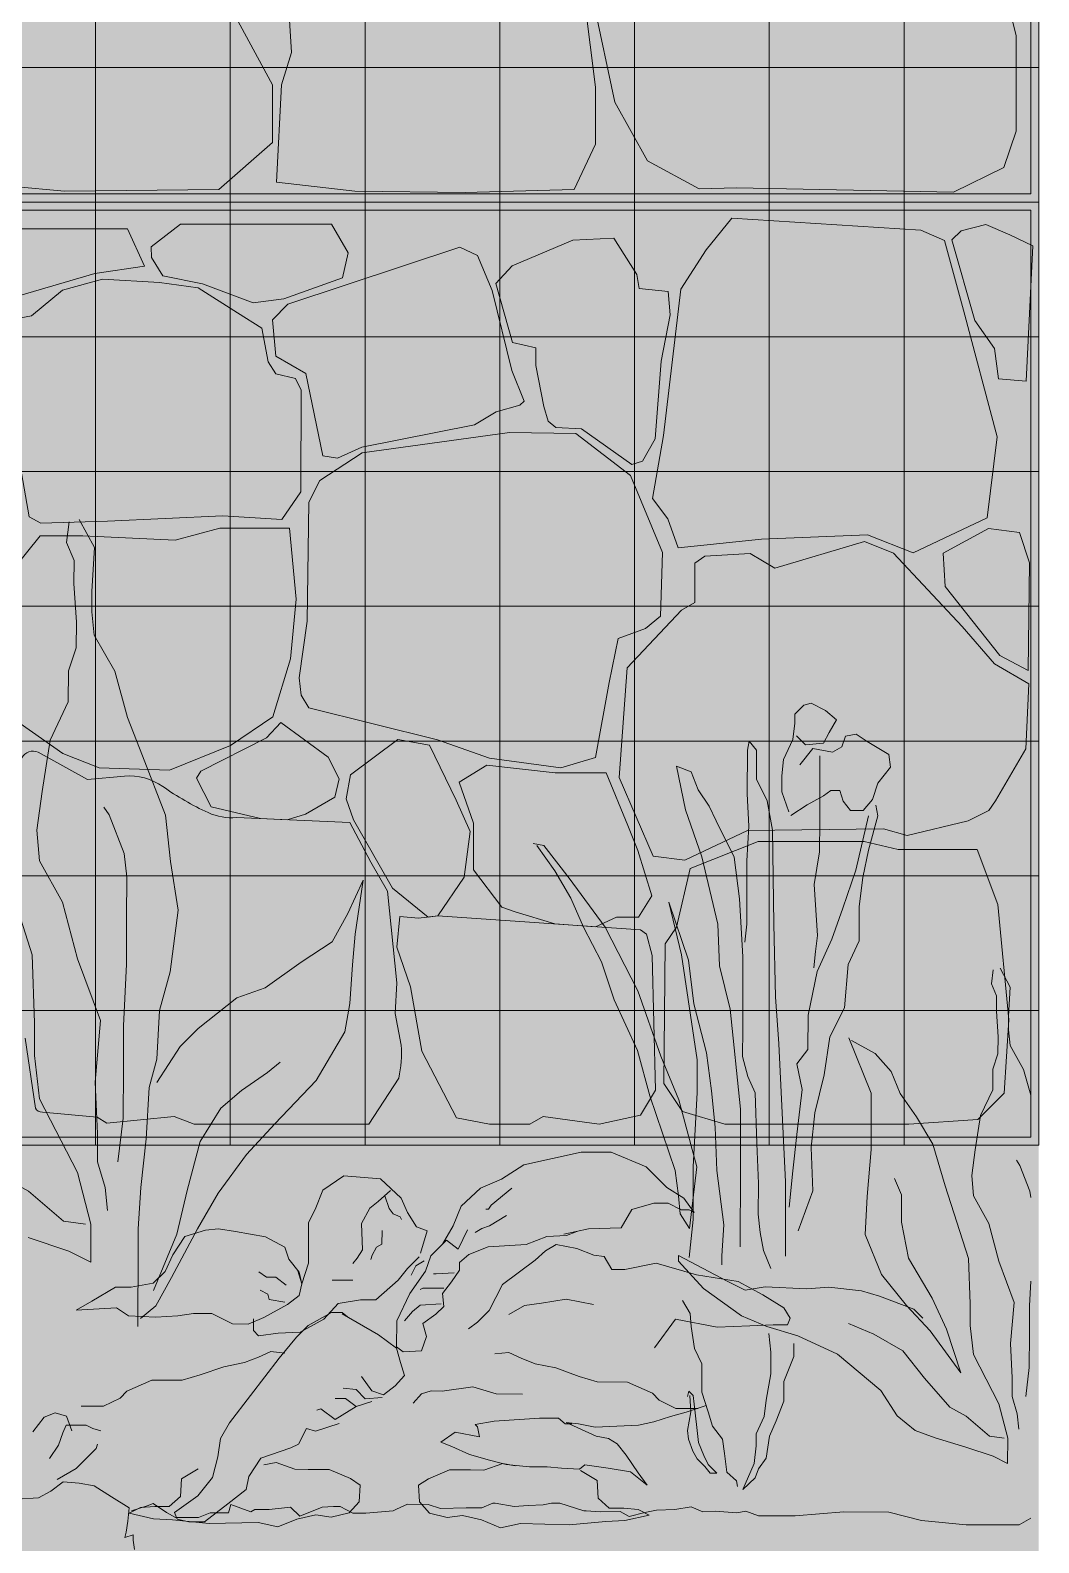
# Model space of a CAD drawing. Header units: centimetres. Extents: x -4381 to 5639, y -3920 to 4826.
# Drawn here: x 5.452 to 5.941, y 27.006 to 27.74 of the extents above; entities that cross this region are included whole.
import ezdxf
from ezdxf.xclip import XClip

# ---------------------------------------------------------------- set-up
doc = ezdxf.new("R2010")
doc.units = ezdxf.units.CM
doc.header["$MEASUREMENT"] = 0
doc.header["$XCLIPFRAME"] = 0
for name, color, linetype, lineweight in [('0_Pen_No__1', 7, 'Continuous', 5), ('0_Pen_No__7', 7, 'Continuous', 5), ('MURS CLOTURE_Pen_No__20', 1, 'Continuous', 5), ('net_Pen_No__1', 7, 'Continuous', 5)]:
    doc.layers.add(name, color=color, linetype=linetype, lineweight=lineweight)
for name, color, linetype, lineweight, true_color in [('0_Pen_No__254', 7, 'Continuous', 13, 0xe8e8e8), ('cad-block.com_Pen_No__62', 7, 'Continuous', 5, 0xaaaaaa), ('MURS CLOTURE_Pen_No__181', 7, 'Continuous', 5, 0xddeaa8), ('MURS CLOTURE_Pen_No__184', 7, 'Continuous', 5, 0xc5d295), ('MURS CLOTURE_Pen_No__185', 7, 'Continuous', 5, 0xbce39b)]:
    doc.layers.add(name, color=color, linetype=linetype, lineweight=lineweight, true_color=true_color)
doc.layers.add('Drawing & Figure', color=7, linetype='Continuous')
doc.layers.add('Mur de clôture', color=7, linetype='Continuous')

# ---------------------------------------------------------------- blocks, each defined once
blk = doc.blocks.new('Drawing_8_8', base_point=(-322.57542, 32.20361))
at = {"layer": '0_Pen_No__1', "linetype": 'Continuous', "lineweight": 0, "ltscale": 10, "true_color": 0xffffff}
blk.add_hatch(color=7, dxfattribs=at).paths.add_polyline_path([(5.94104, 28.11431), (5.09104, 28.11431), (5.09104, 25.23113), (5.94104, 25.23113)])
at = {"layer": '0_Pen_No__254', "linetype": 'Continuous', "ltscale": 10}
for points in [[(5.41377, 27.68735), (5.41856, 27.66649), (5.46831, 27.66199), (5.5431, 27.66273), (5.56914, 27.68552), (5.56914, 27.71358), (5.55139, 27.74643), (5.55139, 27.76712), (5.56664, 27.76712), (5.5749, 27.77537), (5.54828, 27.81739), (5.49641, 27.82707), (5.45265, 27.83427), (5.44149, 27.83115), (5.43599, 27.82208), (5.43599, 27.78003), (5.42598, 27.75381)], [(5.89964, 27.66142), (5.92415, 27.67342), (5.93016, 27.69097), (5.93016, 27.73738), (5.92545, 27.75604), (5.9022, 27.79448), (5.86717, 27.81157), (5.7978, 27.81157), (5.75533, 27.80522), (5.72515, 27.78197), (5.72515, 27.75293), (5.7354, 27.70506), (5.7512, 27.67659), (5.77618, 27.66312), (5.79441, 27.66352)], [(5.57111, 27.66625), (5.60915, 27.66195), (5.66273, 27.66133), (5.71562, 27.66271), (5.72595, 27.68469), (5.72595, 27.71244), (5.71804, 27.77541), (5.7055, 27.78166), (5.67816, 27.78166), (5.6554, 27.78879), (5.61964, 27.79145), (5.58661, 27.79145), (5.5811, 27.7696), (5.57673, 27.75559), (5.57849, 27.72916), (5.57358, 27.7135)], [(5.76612, 27.48879), (5.80643, 27.49306), (5.85801, 27.49522), (5.88012, 27.48639), (5.91605, 27.50332), (5.92086, 27.54263), (5.9046, 27.60412), (5.8953, 27.638), (5.88381, 27.64298), (5.79216, 27.64874), (5.77957, 27.63338), (5.76733, 27.61441), (5.75897, 27.54327), (5.75355, 27.51281), (5.76099, 27.50295)], [(5.42052, 27.60374), (5.48291, 27.62198), (5.50713, 27.62546), (5.49877, 27.64371), (5.43582, 27.64371), (5.4116, 27.61921)], [(5.60321, 27.6199), (5.6059, 27.63198), (5.59779, 27.64589), (5.52461, 27.64589), (5.5103, 27.63486), (5.51051, 27.62971), (5.51596, 27.62076), (5.53518, 27.61688), (5.55977, 27.60769), (5.57477, 27.60973)], [(5.93488, 27.56979), (5.93811, 27.63546), (5.92705, 27.64065), (5.91536, 27.64567), (5.90335, 27.64273), (5.89893, 27.63831), (5.90996, 27.59919), (5.9196, 27.58551), (5.92158, 27.57078)], [(5.59361, 27.53342), (5.60073, 27.53243), (5.61249, 27.53771), (5.6672, 27.54853), (5.67782, 27.55486), (5.68927, 27.55803), (5.69135, 27.56004), (5.68539, 27.57494), (5.67588, 27.61365), (5.66867, 27.63068), (5.66016, 27.63471), (5.57665, 27.607), (5.56918, 27.59953), (5.57076, 27.58188), (5.58542, 27.57348)], [(5.70296, 27.55033), (5.70665, 27.54723), (5.71914, 27.54659), (5.74355, 27.52921), (5.74868, 27.53095), (5.75482, 27.54166), (5.75776, 27.57935), (5.76223, 27.60198), (5.76119, 27.61321), (5.74709, 27.6147), (5.74603, 27.62155), (5.73484, 27.6391), (5.71488, 27.6381), (5.68548, 27.62561), (5.67765, 27.61712), (5.68572, 27.58847), (5.69703, 27.58589), (5.69703, 27.57731), (5.70091, 27.55738)], [(5.44695, 27.52798), (5.45107, 27.50389), (5.45686, 27.50082), (5.48912, 27.50178), (5.54512, 27.50435), (5.57369, 27.50254), (5.58299, 27.51609), (5.58311, 27.56533), (5.5804, 27.57101), (5.57081, 27.57335), (5.56716, 27.5791), (5.56408, 27.59539), (5.5522, 27.60291), (5.53319, 27.61493), (5.5143, 27.61765), (5.4867, 27.61927), (5.46734, 27.61391), (5.45219, 27.60144), (5.42479, 27.59621), (5.41908, 27.5844), (5.41571, 27.5468), (5.42283, 27.53473), (5.43425, 27.52987)], [(5.58687, 27.41115), (5.64925, 27.39572), (5.67452, 27.38676), (5.70908, 27.38205), (5.72595, 27.38705), (5.73254, 27.42354), (5.73692, 27.44492), (5.75018, 27.44977), (5.75748, 27.45569), (5.75853, 27.48658), (5.74286, 27.52397), (5.71635, 27.54424), (5.68422, 27.54479), (5.61273, 27.53487), (5.59223, 27.52149), (5.58683, 27.51102), (5.58604, 27.45333), (5.58212, 27.42577), (5.58311, 27.41736)], [(5.43349, 27.43229), (5.44672, 27.40355), (5.46753, 27.38898), (5.48512, 27.38216), (5.51916, 27.38103), (5.54881, 27.39297), (5.56943, 27.4068), (5.57797, 27.43505), (5.58067, 27.46389), (5.57744, 27.49845), (5.54372, 27.49845), (5.52202, 27.4926), (5.47709, 27.49474), (5.45646, 27.49474), (5.44256, 27.47733), (5.43801, 27.44962)], [(5.8947, 27.48631), (5.89556, 27.4701), (5.92209, 27.43663), (5.93588, 27.42933), (5.93649, 27.48159), (5.93166, 27.49635), (5.91671, 27.49828)], [(5.754, 27.33928), (5.76926, 27.3373), (5.79964, 27.35167), (5.86577, 27.35248), (5.87721, 27.34927), (5.90672, 27.35641), (5.91681, 27.3613), (5.91999, 27.366), (5.93476, 27.39129), (5.93628, 27.42283), (5.91957, 27.43258), (5.90392, 27.45069), (5.87058, 27.48626), (5.85643, 27.49185), (5.8129, 27.47903), (5.80096, 27.48605), (5.77908, 27.48484), (5.77416, 27.48137), (5.77416, 27.46232), (5.76766, 27.45864), (5.74136, 27.43059), (5.73747, 27.3774)], [(5.53937, 27.36314), (5.56341, 27.35745), (5.57628, 27.3569), (5.58529, 27.35967), (5.5995, 27.36785), (5.60157, 27.37669), (5.59617, 27.38719), (5.57329, 27.40409), (5.56635, 27.39658), (5.53438, 27.38052), (5.53226, 27.37704)], [(5.60496, 27.36708), (5.60852, 27.35682), (5.62746, 27.32371), (5.64473, 27.30965), (5.64942, 27.31019), (5.66226, 27.32902), (5.6652, 27.35112), (5.65836, 27.36645), (5.64541, 27.39314), (5.63008, 27.39575), (5.60709, 27.37868)], [(5.48874, 27.20973), (5.52155, 27.21281), (5.53114, 27.20923), (5.61594, 27.20923), (5.63046, 27.23156, 0.078557), (5.63159, 27.24754), (5.62881, 27.2629), (5.62948, 27.2778), (5.62495, 27.32228), (5.61695, 27.33637), (5.60668, 27.3556), (5.55177, 27.35795, -0.129508), (5.53801, 27.36033, -0.047136), (5.51594, 27.37305, 0.178869), (5.4974, 27.37805), (5.47944, 27.37641), (5.45554, 27.38961, 0.402294), (5.44753, 27.38694), (5.44217, 27.37678), (5.44115, 27.35217), (5.44718, 27.33329), (5.43892, 27.32583), (5.44021, 27.31312), (5.44766, 27.29238), (5.44735, 27.28303), (5.44915, 27.25091), (5.45414, 27.21696, 0.271244), (5.45752, 27.21498), (5.4842, 27.21256)], [(5.687, 27.31226), (5.70617, 27.30634), (5.72599, 27.305), (5.73607, 27.30964), (5.74675, 27.30964), (5.75327, 27.32), (5.74646, 27.34198), (5.74157, 27.35402), (5.73115, 27.37966), (5.7063, 27.37966), (5.67317, 27.3833), (5.65983, 27.3752), (5.66674, 27.35521), (5.66674, 27.3326), (5.68056, 27.31451)], [(5.78869, 27.20923), (5.82853, 27.20923), (5.87801, 27.20923), (5.91152, 27.21139), (5.92426, 27.22413), (5.92655, 27.25987), (5.92121, 27.31569), (5.91111, 27.34252), (5.87276, 27.34252), (5.8564, 27.34631), (5.80484, 27.34631), (5.77187, 27.33317), (5.76528, 27.30475), (5.75971, 27.29675), (5.75908, 27.22897), (5.76814, 27.21524)], [(5.65851, 27.21227), (5.67449, 27.20923), (5.69404, 27.20923), (5.7005, 27.21281), (5.7278, 27.20923), (5.74775, 27.2135), (5.75502, 27.22574), (5.75341, 27.29095), (5.7507, 27.30139), (5.74778, 27.30352), (5.64942, 27.31019), (5.64004, 27.30911), (5.63098, 27.30997), (5.62955, 27.29499), (5.63616, 27.27589), (5.64175, 27.24453)]]:
    blk.add_hatch(color=256, dxfattribs=at).paths.add_polyline_path(points)
at = {"layer": 'Mur de clôture', "linetype": 'Continuous', "lineweight": 0, "ltscale": 10, "true_color": 0x000000}
blk.add_hatch(color=18, dxfattribs=at).paths.add_polyline_path([(5.94104, 28.11431), (5.09104, 28.11431), (5.09104, 24.76742), (5.94104, 24.76742)])
at = {"layer": 'MURS CLOTURE_Pen_No__181', "linetype": 'Continuous', "lineweight": 0, "ltscale": 10, "true_color": 0xe2e9c8}
blk.add_hatch(color=254, dxfattribs=at).paths.add_polyline_path([(5.93712, 27.10712), (5.93712, 27.10862), (5.93712, 27.23262), (5.9272, 27.27565), (5.92224, 27.28481), (5.89565, 27.17918), (5.92169, 27.14267), (5.91418, 27.12019), (5.88552, 27.20624), (5.85016, 27.24972), (5.85305, 27.21122), (5.85779, 27.17405), (5.87045, 27.12915), (5.85497, 27.12832), (5.80834, 27.13026), (5.79865, 27.12854), (5.84341, 27.09758), (5.89787, 27.07186), (5.90572, 27.05248), (5.93712, 27.02703)])
at = {"layer": 'MURS CLOTURE_Pen_No__181', "linetype": 'Continuous', "lineweight": 0, "ltscale": 10, "true_color": 0xdfe9b8}
blk.add_hatch(color=254, dxfattribs=at).paths.add_polyline_path([(5.2658, 27.16135), (5.2218, 27.20107), (5.18943, 27.19767), (5.16217, 27.18071), (5.15518, 27.16999), (5.19323, 27.16064), (5.19239, 27.1471), (5.12722, 27.13534), (5.10186, 27.11774), (5.10685, 27.1006), (5.1532, 27.10525), (5.18055, 27.0862), (5.21547, 27.09277), (5.1834, 27.07918), (5.10941, 27.06666), (5.08297, 27.05761), (5.04032, 27.01894), (5.03367, 26.99537), (5.12481, 26.99829), (5.19337, 27.00688), (5.26009, 27.02084), (5.33175, 27.01387), (5.35405, 27.00188), (5.41891, 27.00567), (5.49894, 27.0165), (5.55452, 27.01575), (5.63513, 27.00419), (5.71319, 27.01477), (5.74662, 27.02218), (5.73651, 27.054), (5.71176, 27.06432), (5.7717, 27.07752), (5.6966, 27.09292), (5.79684, 27.11623), (5.78987, 27.13297), (5.71878, 27.1404), (5.70237, 27.1546), (5.76456, 27.18673), (5.69112, 27.1894), (5.641, 27.14662), (5.62378, 27.17435), (5.5937, 27.17714), (5.58668, 27.16137), (5.57713, 27.14371), (5.54965, 27.14456), (5.50398, 27.13599), (5.48157, 27.12322), (5.46019, 27.1159), (5.37138, 27.15778), (5.33599, 27.16234), (5.31098, 27.18462), (5.27414, 27.17042)])
at = {"layer": 'MURS CLOTURE_Pen_No__184', "linetype": 'Continuous', "lineweight": 0, "ltscale": 10, "true_color": 0xd6ddbe}
blk.add_hatch(color=254, dxfattribs=at).paths.add_polyline_path([(5.70093, 27.34442), (5.79859, 27.03446), (5.81736, 27.08424), (5.82409, 27.10645), (5.81993, 27.16892), (5.83961, 27.25152), (5.8629, 27.35874), (5.86297, 27.37458), (5.81228, 27.32296), (5.81328, 27.27098), (5.80056, 27.39505), (5.79946, 27.337), (5.79752, 27.29039), (5.77505, 27.39014), (5.76964, 27.36174), (5.77397, 27.32519), (5.77949, 27.27865), (5.78231, 27.22536), (5.77397, 27.32519), (5.77223, 27.26077), (5.77459, 27.21183), (5.75773, 27.24217), (5.73654, 27.29326)])
at = {"layer": 'MURS CLOTURE_Pen_No__185', "linetype": 'Continuous', "lineweight": 0, "ltscale": 10, "true_color": 0xd2e5c1}
blk.add_hatch(color=254, dxfattribs=at).paths.add_polyline_path([(5.50057, 27.1301), (5.59965, 27.22912), (5.6057, 27.31139), (5.55381, 27.27799), (5.51312, 27.24068), (5.52114, 27.2956), (5.51732, 27.35911), (5.50159, 27.42872), (5.47546, 27.50266), (5.44924, 27.44613), (5.4456, 27.39448), (5.44597, 27.33801), (5.45253, 27.29138), (5.46929, 27.25008), (5.45663, 27.20299), (5.42834, 27.31452), (5.41485, 27.40672), (5.39496, 27.45215), (5.38719, 27.45677), (5.3629, 27.39152), (5.37878, 27.33652), (5.39891, 27.26777), (5.24893, 27.28954)])
at = {"layer": 'MURS CLOTURE_Pen_No__20', "linetype": 'Continuous', "lineweight": 0, "ltscale": 10, "true_color": 0xf37474}
blk.add_hatch(color=11, dxfattribs=at).paths.add_polyline_path([(5.81869, 27.40155), (5.81725, 27.38619), (5.81634, 27.37827), (5.81979, 27.36067), (5.83876, 27.36407), (5.84971, 27.36143), (5.85776, 27.39483), (5.83664, 27.39403), (5.83305, 27.39368), (5.83358, 27.4096)])
at = {"layer": '0_Pen_No__7', "linetype": 'Continuous', "ltscale": 10, "flags": 128}
for points in [[(5.47047, 27.50143), (5.46918, 27.49146), (5.47289, 27.48272), (5.47285, 27.4715), (5.47402, 27.45279), (5.47397, 27.44032), (5.47019, 27.42912), (5.47013, 27.41416), (5.46133, 27.39549), (5.45749, 27.37057), (5.45492, 27.35187), (5.45611, 27.33691), (5.46726, 27.31692), (5.47464, 27.28946), (5.48575, 27.25949), (5.48313, 27.22958), (5.48429, 27.20464), (5.48423, 27.19092), (5.48793, 27.17844), (5.48913, 27.16721)], [(5.47047, 27.50143), (5.46918, 27.49146), (5.47289, 27.48272), (5.47285, 27.4715), (5.47402, 27.45279), (5.47397, 27.44032), (5.47019, 27.42912), (5.47013, 27.41416), (5.46133, 27.39549), (5.45749, 27.37057), (5.45492, 27.35187), (5.45611, 27.33691), (5.46726, 27.31692), (5.47464, 27.28946), (5.48575, 27.25949), (5.48313, 27.22958), (5.48429, 27.20464), (5.48423, 27.19092), (5.48793, 27.17844), (5.48913, 27.16721)], [(5.47546, 27.50266), (5.48289, 27.48892), (5.48156, 27.46772), (5.48153, 27.45775), (5.48273, 27.44652), (5.49264, 27.42903), (5.49879, 27.40656), (5.5062, 27.38783), (5.51732, 27.35911), (5.51973, 27.33666), (5.52338, 27.31296), (5.51952, 27.28305), (5.51445, 27.26437), (5.51312, 27.24068), (5.50932, 27.22698), (5.50798, 27.20205), (5.50539, 27.17837), (5.50406, 27.15843), (5.50398, 27.13599), (5.50393, 27.12352), (5.50388, 27.11105)], [(5.47546, 27.50266), (5.48289, 27.48892), (5.48156, 27.46772), (5.48153, 27.45775), (5.48273, 27.44652), (5.49264, 27.42903), (5.49879, 27.40656), (5.5062, 27.38783), (5.51732, 27.35911), (5.51973, 27.33666), (5.52338, 27.31296), (5.51952, 27.28305), (5.51445, 27.26437), (5.51312, 27.24068), (5.50932, 27.22698), (5.50798, 27.20205), (5.50539, 27.17837), (5.50406, 27.15843), (5.50398, 27.13599), (5.50393, 27.12352), (5.50388, 27.11105)], [(5.43557, 27.34422), (5.45253, 27.29138), (5.45372, 27.25839), (5.45366, 27.24256), (5.45622, 27.22144), (5.47456, 27.18574), (5.48106, 27.16065), (5.48099, 27.14218), (5.47045, 27.1475), (5.45067, 27.15417)], [(5.43557, 27.34422), (5.45253, 27.29138), (5.45372, 27.25839), (5.45366, 27.24256), (5.45622, 27.22144), (5.47456, 27.18574), (5.48106, 27.16065), (5.48099, 27.14218), (5.47045, 27.1475), (5.45067, 27.15417)], [(5.81979, 27.36067), (5.81631, 27.37036), (5.81634, 27.37827), (5.81725, 27.38619), (5.82169, 27.39585), (5.8226, 27.40376), (5.82262, 27.40816), (5.82703, 27.41254), (5.83056, 27.4134), (5.83758, 27.40986), (5.84285, 27.40544), (5.8393, 27.3993), (5.83664, 27.39403), (5.82784, 27.39318), (5.82345, 27.3976)], [(5.81979, 27.36067), (5.81631, 27.37036), (5.81634, 27.37827), (5.81725, 27.38619), (5.82169, 27.39585), (5.8226, 27.40376), (5.82262, 27.40816), (5.82703, 27.41254), (5.83056, 27.4134), (5.83758, 27.40986), (5.84285, 27.40544), (5.8393, 27.3993), (5.83664, 27.39403), (5.82784, 27.39318), (5.82345, 27.3976)], [(5.81808, 27.14518), (5.81822, 27.18124), (5.81659, 27.21467), (5.81495, 27.2481), (5.81328, 27.27098), (5.81254, 27.30616), (5.81184, 27.3519), (5.80925, 27.36599), (5.80401, 27.37656), (5.80407, 27.39064), (5.80056, 27.39505), (5.79967, 27.39065), (5.79959, 27.36954), (5.8004, 27.35371), (5.79946, 27.337), (5.7994, 27.32117), (5.79934, 27.30621), (5.79843, 27.29742)], [(5.82516, 27.38352), (5.83135, 27.39141), (5.84102, 27.38961), (5.84543, 27.39224), (5.84721, 27.39751), (5.8525, 27.39836), (5.85776, 27.39483), (5.8683, 27.38863), (5.86916, 27.38247), (5.86297, 27.37458), (5.8603, 27.36667), (5.85587, 27.36141), (5.84971, 27.36143), (5.84621, 27.36584), (5.84447, 27.37113), (5.84007, 27.37115), (5.83654, 27.36852), (5.82861, 27.36415), (5.82066, 27.35891)], [(5.82516, 27.38352), (5.83135, 27.39141), (5.84102, 27.38961), (5.84543, 27.39224), (5.84721, 27.39751), (5.8525, 27.39836), (5.85776, 27.39483), (5.8683, 27.38863), (5.86916, 27.38247), (5.86297, 27.37458), (5.8603, 27.36667), (5.85587, 27.36141), (5.84971, 27.36143), (5.84621, 27.36584), (5.84447, 27.37113), (5.84007, 27.37115), (5.83654, 27.36852), (5.82861, 27.36415), (5.82066, 27.35891)], [(5.83486, 27.38788), (5.83482, 27.37732), (5.83477, 27.36589), (5.83473, 27.35621), (5.83468, 27.34126), (5.83198, 27.32544), (5.83364, 27.3008), (5.83273, 27.29289), (5.83182, 27.28498)], [(5.83486, 27.38788), (5.83482, 27.37732), (5.83477, 27.36589), (5.83473, 27.35621), (5.83468, 27.34126), (5.83198, 27.32544), (5.83364, 27.3008), (5.83273, 27.29289), (5.83182, 27.28498)], [(5.79609, 27.14966), (5.79624, 27.18748), (5.79635, 27.21651), (5.79126, 27.26491), (5.78606, 27.28604), (5.78526, 27.30627), (5.77747, 27.33884), (5.76964, 27.36174), (5.76532, 27.38287), (5.77235, 27.3802), (5.77583, 27.3714), (5.78108, 27.36346), (5.78457, 27.35641), (5.79331, 27.33878), (5.79587, 27.31854), (5.79752, 27.29039), (5.79745, 27.27368), (5.79738, 27.25521), (5.79733, 27.24201), (5.79993, 27.23233), (5.80342, 27.2244), (5.80421, 27.19977), (5.80501, 27.18041), (5.80495, 27.16546), (5.8058, 27.15666), (5.80753, 27.14786), (5.80927, 27.14345), (5.81101, 27.13905)], [(5.49421, 27.19088), (5.49679, 27.21207), (5.49688, 27.23576), (5.49696, 27.25695), (5.49833, 27.28687), (5.49841, 27.30931), (5.49849, 27.32926), (5.49729, 27.34049), (5.48987, 27.35922), (5.48739, 27.36297)], [(5.49421, 27.19088), (5.49679, 27.21207), (5.49688, 27.23576), (5.49696, 27.25695), (5.49833, 27.28687), (5.49841, 27.30931), (5.49849, 27.32926), (5.49729, 27.34049), (5.48987, 27.35922), (5.48739, 27.36297)], [(5.82428, 27.15747), (5.8314, 27.17679), (5.8306, 27.1979), (5.83243, 27.21461), (5.8369, 27.23306), (5.83961, 27.25152), (5.8467, 27.26557), (5.84854, 27.28667), (5.85387, 27.29809), (5.85393, 27.3148), (5.85575, 27.32887), (5.85844, 27.34205), (5.8629, 27.35874), (5.86204, 27.36402)], [(5.82428, 27.15747), (5.8314, 27.17679), (5.8306, 27.1979), (5.83243, 27.21461), (5.8369, 27.23306), (5.83961, 27.25152), (5.8467, 27.26557), (5.84854, 27.28667), (5.85387, 27.29809), (5.85393, 27.3148), (5.85575, 27.32887), (5.85844, 27.34205), (5.8629, 27.35874), (5.86204, 27.36402)], [(5.8585, 27.35876), (5.85224, 27.3324), (5.84601, 27.31395), (5.84067, 27.29902), (5.83357, 27.28321), (5.82909, 27.26212), (5.82902, 27.24541), (5.82372, 27.23839), (5.82631, 27.22607), (5.82358, 27.20409), (5.82176, 27.1865), (5.81993, 27.16892)], [(5.69741, 27.34443), (5.70616, 27.33208), (5.71403, 27.31886), (5.72013, 27.30476), (5.72887, 27.28802), (5.73496, 27.26952), (5.7463, 27.24485), (5.75238, 27.22284), (5.76456, 27.18673), (5.76627, 27.17441), (5.76711, 27.16561), (5.77149, 27.15855), (5.77512, 27.18844), (5.76645, 27.22102), (5.75773, 27.24217), (5.74641, 27.27388), (5.73069, 27.30472), (5.71319, 27.32854), (5.70093, 27.34442), (5.69565, 27.34532)], [(5.69741, 27.34443), (5.70616, 27.33208), (5.71403, 27.31886), (5.72013, 27.30476), (5.72887, 27.28802), (5.73496, 27.26952), (5.7463, 27.24485), (5.75238, 27.22284), (5.76456, 27.18673), (5.76627, 27.17441), (5.76711, 27.16561), (5.77149, 27.15855), (5.77512, 27.18844), (5.76645, 27.22102), (5.75773, 27.24217), (5.74641, 27.27388), (5.73069, 27.30472), (5.71319, 27.32854), (5.70093, 27.34442), (5.69565, 27.34532)], [(5.51307, 27.22946), (5.52437, 27.24687), (5.53313, 27.25557), (5.5519, 27.27046), (5.56564, 27.27539), (5.58315, 27.28779), (5.59816, 27.29771), (5.6057, 27.31139), (5.61325, 27.32757), (5.6094, 27.3014), (5.6081, 27.28645), (5.60678, 27.26775), (5.60423, 27.25404), (5.59041, 27.23041), (5.57037, 27.20929), (5.5566, 27.19438), (5.5428, 27.17573), (5.53275, 27.15832), (5.52019, 27.13468), (5.51265, 27.12099), (5.50514, 27.11479)], [(5.51307, 27.22946), (5.52437, 27.24687), (5.53313, 27.25557), (5.5519, 27.27046), (5.56564, 27.27539), (5.58315, 27.28779), (5.59816, 27.29771), (5.6057, 27.31139), (5.61325, 27.32757), (5.6094, 27.3014), (5.6081, 27.28645), (5.60678, 27.26775), (5.60423, 27.25404), (5.59041, 27.23041), (5.57037, 27.20929), (5.5566, 27.19438), (5.5428, 27.17573), (5.53275, 27.15832), (5.52019, 27.13468), (5.51265, 27.12099), (5.50514, 27.11479)], [(5.77143, 27.14448), (5.77326, 27.16294), (5.77336, 27.18845), (5.77526, 27.22451), (5.77532, 27.24034), (5.7676, 27.29139), (5.76154, 27.31692), (5.77111, 27.28873), (5.77367, 27.26761), (5.77974, 27.24384), (5.78231, 27.22536), (5.784, 27.20776), (5.7848, 27.18665), (5.78821, 27.16025), (5.78728, 27.1453), (5.78726, 27.1409)], [(5.77143, 27.14448), (5.77326, 27.16294), (5.77336, 27.18845), (5.77526, 27.22451), (5.77532, 27.24034), (5.7676, 27.29139), (5.76154, 27.31692), (5.77111, 27.28873), (5.77367, 27.26761), (5.77974, 27.24384), (5.78231, 27.22536), (5.784, 27.20776), (5.7848, 27.18665), (5.78821, 27.16025), (5.78728, 27.1453), (5.78726, 27.1409)], [(5.91891, 27.28399), (5.91805, 27.27734), (5.92053, 27.27152), (5.9205, 27.26404), (5.92128, 27.25156), (5.92125, 27.24325), (5.91873, 27.23578), (5.91869, 27.22581), (5.91282, 27.21336), (5.91026, 27.19675), (5.90855, 27.18429), (5.90934, 27.17431), (5.91677, 27.16098), (5.92169, 27.14267), (5.9291, 27.1227), (5.92736, 27.10275), (5.92812, 27.08613), (5.92809, 27.07698), (5.93055, 27.06866), (5.93135, 27.06118)], [(5.91891, 27.28399), (5.91805, 27.27734), (5.92053, 27.27152), (5.9205, 27.26404), (5.92128, 27.25156), (5.92125, 27.24325), (5.91873, 27.23578), (5.91869, 27.22581), (5.91282, 27.21336), (5.91026, 27.19675), (5.90855, 27.18429), (5.90934, 27.17431), (5.91677, 27.16098), (5.92169, 27.14267), (5.9291, 27.1227), (5.92736, 27.10275), (5.92812, 27.08613), (5.92809, 27.07698), (5.93055, 27.06866), (5.93135, 27.06118)], [(5.92224, 27.28481), (5.9272, 27.27565), (5.92631, 27.26152), (5.92628, 27.25487), (5.92709, 27.24739), (5.93369, 27.23572), (5.93712, 27.22321)], [(5.92224, 27.28481), (5.9272, 27.27565), (5.92631, 27.26152), (5.92628, 27.25487), (5.92709, 27.24739), (5.93369, 27.23572), (5.93712, 27.22321)], [(5.85016, 27.24972), (5.86158, 27.24352), (5.86946, 27.2347), (5.87382, 27.22412), (5.8817, 27.21266), (5.88957, 27.19944), (5.89565, 27.17918), (5.90695, 27.14395), (5.90775, 27.12196), (5.9077, 27.11141), (5.90941, 27.09733), (5.92164, 27.07353), (5.92597, 27.0568), (5.92593, 27.04449), (5.9189, 27.04803), (5.90572, 27.05248), (5.89077, 27.05694), (5.88111, 27.06049), (5.87233, 27.06756), (5.86446, 27.07991), (5.84341, 27.09758), (5.82409, 27.10645), (5.80914, 27.11091), (5.79684, 27.11623), (5.77841, 27.1295), (5.76615, 27.14274), (5.76616, 27.14538), (5.78987, 27.13297), (5.79865, 27.12854), (5.80834, 27.13026), (5.82857, 27.12931), (5.83914, 27.13014), (5.85497, 27.12832), (5.86376, 27.12565), (5.88046, 27.11943), (5.88484, 27.11501)], [(5.85016, 27.24972), (5.86158, 27.24352), (5.86946, 27.2347), (5.87382, 27.22412), (5.8817, 27.21266), (5.88957, 27.19944), (5.89565, 27.17918), (5.90695, 27.14395), (5.90775, 27.12196), (5.9077, 27.11141), (5.90941, 27.09733), (5.92164, 27.07353), (5.92597, 27.0568), (5.92593, 27.04449), (5.9189, 27.04803), (5.90572, 27.05248), (5.89077, 27.05694), (5.88111, 27.06049), (5.87233, 27.06756), (5.86446, 27.07991), (5.84341, 27.09758), (5.82409, 27.10645), (5.80914, 27.11091), (5.79684, 27.11623), (5.77841, 27.1295), (5.76615, 27.14274), (5.76616, 27.14538), (5.78987, 27.13297), (5.79865, 27.12854), (5.80834, 27.13026), (5.82857, 27.12931), (5.83914, 27.13014), (5.85497, 27.12832), (5.86376, 27.12565), (5.88046, 27.11943), (5.88484, 27.11501)], [(5.84893, 27.25101), (5.85974, 27.22418), (5.85971, 27.21538), (5.85964, 27.19691), (5.85779, 27.17405), (5.85684, 27.15558), (5.86468, 27.1362), (5.87694, 27.1212), (5.88833, 27.10884), (5.90322, 27.08855), (5.89626, 27.10969), (5.88928, 27.12467), (5.87791, 27.14407), (5.87446, 27.16167), (5.87451, 27.17487), (5.87102, 27.18279)], [(5.84893, 27.25101), (5.85974, 27.22418), (5.85971, 27.21538), (5.85964, 27.19691), (5.85779, 27.17405), (5.85684, 27.15558), (5.86468, 27.1362), (5.87694, 27.1212), (5.88833, 27.10884), (5.90322, 27.08855), (5.89626, 27.10969), (5.88928, 27.12467), (5.87791, 27.14407), (5.87446, 27.16167), (5.87451, 27.17487), (5.87102, 27.18279)], [(5.36522, 27.24422), (5.38367, 27.23623), (5.40475, 27.22427), (5.42051, 27.20442), (5.43891, 27.18324), (5.45076, 27.1766), (5.46786, 27.16202), (5.47842, 27.16066)], [(5.36522, 27.24422), (5.38367, 27.23623), (5.40475, 27.22427), (5.42051, 27.20442), (5.43891, 27.18324), (5.45076, 27.1766), (5.46786, 27.16202), (5.47842, 27.16066)], [(5.51143, 27.12848), (5.52277, 27.15586), (5.52784, 27.17704), (5.53417, 27.2007), (5.54421, 27.21687), (5.55422, 27.22556), (5.56673, 27.23424), (5.57299, 27.2392)], [(5.51143, 27.12848), (5.52277, 27.15586), (5.52784, 27.17704), (5.53417, 27.2007), (5.54421, 27.21687), (5.55422, 27.22556), (5.56673, 27.23424), (5.57299, 27.2392)], [(5.71059, 27.15583), (5.72262, 27.15831), (5.73843, 27.15888), (5.74352, 27.16771), (5.75428, 27.17083), (5.76123, 27.1708), (5.76755, 27.16762), (5.77134, 27.1676), (5.77386, 27.16633), (5.76883, 27.1733), (5.76063, 27.17839), (5.75055, 27.18854), (5.73351, 27.19556), (5.71897, 27.19561), (5.69112, 27.1894), (5.68034, 27.18249), (5.67021, 27.17811), (5.66069, 27.1693), (5.65686, 27.15983), (5.65177, 27.151), (5.64606, 27.14534), (5.6435, 27.13776), (5.63587, 27.12705), (5.62949, 27.1138), (5.62944, 27.10116), (5.6326, 27.09862), (5.64145, 27.09922), (5.64401, 27.10616), (5.64213, 27.11249), (5.64847, 27.11689), (5.65228, 27.12066), (5.65168, 27.12699), (5.65612, 27.13266), (5.65994, 27.13833), (5.65995, 27.14212), (5.6644, 27.1459), (5.67389, 27.14965), (5.69224, 27.15085), (5.70237, 27.1546), (5.71185, 27.15519), (5.71692, 27.15707)], [(5.93712, 27.17365), (5.93679, 27.1767), (5.93185, 27.18918), (5.9302, 27.19168)], [(5.93712, 27.17365), (5.93679, 27.1767), (5.93185, 27.18918), (5.9302, 27.19168)], [(5.641, 27.14662), (5.64421, 27.15735), (5.63915, 27.15927), (5.63476, 27.16624), (5.63162, 27.1732), (5.62154, 27.18272), (5.60384, 27.18405), (5.5937, 27.17714), (5.58987, 27.16768), (5.58668, 27.16137), (5.58665, 27.15442), (5.58661, 27.14178), (5.5834, 27.13168), (5.58216, 27.13737), (5.57713, 27.14371), (5.57525, 27.1494), (5.56579, 27.1545), (5.55126, 27.15708), (5.54304, 27.15838), (5.53672, 27.15777), (5.52659, 27.15465), (5.52086, 27.14582), (5.51704, 27.13762), (5.51132, 27.13196), (5.50057, 27.1301), (5.49298, 27.13013), (5.48157, 27.12322), (5.47397, 27.11883), (5.49357, 27.12002), (5.49925, 27.1162), (5.51252, 27.11552), (5.52328, 27.11611), (5.53087, 27.11734), (5.53972, 27.11731), (5.54982, 27.11221), (5.5574, 27.11218), (5.565, 27.11532), (5.57641, 27.12159), (5.58212, 27.12599), (5.5834, 27.13168), (5.58153, 27.138)], [(5.641, 27.14662), (5.64421, 27.15735), (5.63915, 27.15927), (5.63476, 27.16624), (5.63162, 27.1732), (5.62154, 27.18272), (5.60384, 27.18405), (5.5937, 27.17714), (5.58987, 27.16768), (5.58668, 27.16137), (5.58665, 27.15442), (5.58661, 27.14178), (5.5834, 27.13168), (5.58216, 27.13737), (5.57713, 27.14371), (5.57525, 27.1494), (5.56579, 27.1545), (5.55126, 27.15708), (5.54304, 27.15838), (5.53672, 27.15777), (5.52659, 27.15465), (5.52086, 27.14582), (5.51704, 27.13762), (5.51132, 27.13196), (5.50057, 27.1301), (5.49298, 27.13013), (5.48157, 27.12322), (5.47397, 27.11883), (5.49357, 27.12002), (5.49925, 27.1162), (5.51252, 27.11552), (5.52328, 27.11611), (5.53087, 27.11734), (5.53972, 27.11731), (5.54982, 27.11221), (5.5574, 27.11218), (5.565, 27.11532), (5.57641, 27.12159), (5.58212, 27.12599), (5.5834, 27.13168), (5.58153, 27.138)], [(5.62647, 27.17702), (5.62041, 27.17168), (5.61637, 27.16835), (5.61232, 27.16098), (5.61294, 27.14824), (5.61024, 27.14422), (5.60822, 27.14155)], [(5.62647, 27.17702), (5.62041, 27.17168), (5.61637, 27.16835), (5.61232, 27.16098), (5.61294, 27.14824), (5.61024, 27.14422), (5.60822, 27.14155)], [(5.62378, 27.17435), (5.62577, 27.16831), (5.62777, 27.16562), (5.63112, 27.16426), (5.63179, 27.16292)], [(5.62378, 27.17435), (5.62577, 27.16831), (5.62777, 27.16562), (5.63112, 27.16426), (5.63179, 27.16292)], [(5.68539, 27.17805), (5.67524, 27.16987), (5.67397, 27.16798), (5.6727, 27.16799)], [(5.68539, 27.17805), (5.67524, 27.16987), (5.67397, 27.16798), (5.6727, 27.16799)], [(5.68281, 27.16479), (5.67457, 27.15976), (5.67077, 27.15851), (5.6676, 27.15663)], [(5.68281, 27.16479), (5.67457, 27.15976), (5.67077, 27.15851), (5.6676, 27.15663)], [(5.62237, 27.15759), (5.62234, 27.15088), (5.61966, 27.14955), (5.61763, 27.14554), (5.61695, 27.14353)], [(5.66381, 27.15791), (5.65935, 27.14845), (5.65367, 27.15289), (5.64606, 27.14534)], [(5.75464, 27.10068), (5.76481, 27.11454), (5.78503, 27.11067), (5.80084, 27.11124), (5.81222, 27.11183), (5.81918, 27.1118), (5.82045, 27.11496), (5.81731, 27.12002), (5.80722, 27.12638), (5.79523, 27.13275), (5.77501, 27.13599), (5.75543, 27.14175), (5.74024, 27.13865), (5.73392, 27.13868), (5.73015, 27.14501), (5.7251, 27.14566), (5.71689, 27.14885), (5.70678, 27.15079), (5.70171, 27.14765), (5.69663, 27.14324), (5.68078, 27.1313), (5.67441, 27.11868), (5.66869, 27.11302), (5.66426, 27.10987)], [(5.64036, 27.14473), (5.63465, 27.13906), (5.6302, 27.13339), (5.61942, 27.12395), (5.61183, 27.12398), (5.60107, 27.12213), (5.59409, 27.11457), (5.58268, 27.10829), (5.57193, 27.1077), (5.56244, 27.10648), (5.55992, 27.10901), (5.55994, 27.11281), (5.55994, 27.1147)], [(5.64288, 27.14282), (5.63879, 27.14038), (5.63653, 27.13589)], [(5.64288, 27.14282), (5.63879, 27.14038), (5.63653, 27.13589)], [(5.57581, 27.13107), (5.57077, 27.13488), (5.56635, 27.1349), (5.56256, 27.13744)], [(5.57581, 27.13107), (5.57077, 27.13488), (5.56635, 27.1349), (5.56256, 27.13744)], [(5.65741, 27.13708), (5.64855, 27.13648), (5.64729, 27.13648)], [(5.65741, 27.13708), (5.64855, 27.13648), (5.64729, 27.13648)], [(5.57515, 27.12286), (5.56757, 27.12415), (5.56695, 27.12668), (5.56316, 27.12859)], [(5.57515, 27.12286), (5.56757, 27.12415), (5.56695, 27.12668), (5.56316, 27.12859)], [(5.60819, 27.1335), (5.59812, 27.13354)], [(5.65232, 27.12951), (5.6422, 27.12955), (5.64093, 27.12892)], [(5.93474, 27.07696), (5.93646, 27.09108), (5.93652, 27.10688), (5.93658, 27.12101), (5.93712, 27.13291)], [(5.93474, 27.07696), (5.93646, 27.09108), (5.93652, 27.10688), (5.93658, 27.12101), (5.93712, 27.13291)], [(5.65102, 27.12193), (5.6409, 27.12134), (5.6371, 27.1182), (5.63329, 27.11379)], [(5.725, 27.12165), (5.71173, 27.12423), (5.69971, 27.12238), (5.69149, 27.12114), (5.68388, 27.11675)], [(5.725, 27.12165), (5.71173, 27.12423), (5.69971, 27.12238), (5.69149, 27.12114), (5.68388, 27.11675)], [(5.76816, 27.12367), (5.77185, 27.1173), (5.77236, 27.11093), (5.77391, 27.10032), (5.7776, 27.09288), (5.77754, 27.07909), (5.78069, 27.06953), (5.78278, 27.06263), (5.78753, 27.05625), (5.78857, 27.04935), (5.7896, 27.04033), (5.79435, 27.03607), (5.79487, 27.03341)], [(5.76816, 27.12367), (5.77185, 27.1173), (5.77236, 27.11093), (5.77391, 27.10032), (5.7776, 27.09288), (5.77754, 27.07909), (5.78069, 27.06953), (5.78278, 27.06263), (5.78753, 27.05625), (5.78857, 27.04935), (5.7896, 27.04033), (5.79435, 27.03607), (5.79487, 27.03341)], [(5.60148, 27.06398), (5.59008, 27.06023), (5.58566, 27.06151), (5.58184, 27.05395), (5.57804, 27.05206), (5.56348, 27.04706), (5.55775, 27.03824), (5.55646, 27.03192), (5.54758, 27.02501), (5.53617, 27.0162), (5.52858, 27.01623), (5.52289, 27.01752), (5.52164, 27.02068), (5.53305, 27.02885), (5.54004, 27.03768), (5.54261, 27.04778), (5.54391, 27.05662), (5.54837, 27.06419), (5.55853, 27.07742), (5.57252, 27.09569), (5.58078, 27.10577), (5.58649, 27.11144), (5.59789, 27.11772), (5.60295, 27.1177), (5.60547, 27.11579)], [(5.60295, 27.11706), (5.62061, 27.10688), (5.62944, 27.10053), (5.63131, 27.09357), (5.63318, 27.08724), (5.62874, 27.0822), (5.62303, 27.0778), (5.61735, 27.07972), (5.61232, 27.08669)], [(5.60295, 27.11706), (5.62061, 27.10688), (5.62944, 27.10053), (5.63131, 27.09357), (5.63318, 27.08724), (5.62874, 27.0822), (5.62303, 27.0778), (5.61735, 27.07972), (5.61232, 27.08669)], [(5.84875, 27.11251), (5.86105, 27.10719), (5.8751, 27.09922), (5.88561, 27.08598), (5.89787, 27.07186), (5.90577, 27.06743), (5.91718, 27.05771), (5.92421, 27.05681)], [(5.84875, 27.11251), (5.86105, 27.10719), (5.8751, 27.09922), (5.88561, 27.08598), (5.89787, 27.07186), (5.90577, 27.06743), (5.91718, 27.05771), (5.92421, 27.05681)], [(5.81002, 27.1076), (5.81104, 27.09858), (5.811, 27.08798), (5.80883, 27.07526), (5.80774, 27.06731), (5.80399, 27.05883), (5.80397, 27.053), (5.80288, 27.04452), (5.80127, 27.04081), (5.79859, 27.03446), (5.79752, 27.03181), (5.80338, 27.03762), (5.80499, 27.04186), (5.80872, 27.04715), (5.81036, 27.05775), (5.81357, 27.06516), (5.81732, 27.07469), (5.81736, 27.08424), (5.82218, 27.09642), (5.8222, 27.10278)], [(5.47641, 27.07231), (5.48714, 27.07227), (5.49521, 27.07626), (5.49858, 27.0796), (5.51068, 27.08492), (5.52544, 27.08486), (5.53417, 27.08751), (5.54559, 27.09149), (5.55567, 27.09347), (5.56239, 27.09612), (5.56844, 27.09878), (5.57514, 27.09808)], [(5.47641, 27.07231), (5.48714, 27.07227), (5.49521, 27.07626), (5.49858, 27.0796), (5.51068, 27.08492), (5.52544, 27.08486), (5.53417, 27.08751), (5.54559, 27.09149), (5.55567, 27.09347), (5.56239, 27.09612), (5.56844, 27.09878), (5.57514, 27.09808)], [(5.77569, 27.07115), (5.76496, 27.07119), (5.75692, 27.07525), (5.75358, 27.07861), (5.74152, 27.08403), (5.72676, 27.08408), (5.71805, 27.0868), (5.70666, 27.09087), (5.6966, 27.09292), (5.6899, 27.09563), (5.68387, 27.09833), (5.67716, 27.09769)], [(5.77569, 27.07115), (5.76496, 27.07119), (5.75692, 27.07525), (5.75358, 27.07861), (5.74152, 27.08403), (5.72676, 27.08408), (5.71805, 27.0868), (5.70666, 27.09087), (5.6966, 27.09292), (5.6899, 27.09563), (5.68387, 27.09833), (5.67716, 27.09769)], [(5.61733, 27.07466), (5.60973, 27.07217), (5.60469, 27.07598), (5.59963, 27.076)], [(5.62239, 27.07654), (5.61417, 27.07594), (5.60976, 27.08038), (5.60344, 27.08104)], [(5.6905, 27.07819), (5.67776, 27.07824), (5.66636, 27.08163), (5.65159, 27.07968), (5.64622, 27.0797), (5.64152, 27.07838), (5.63748, 27.0737)], [(5.6905, 27.07819), (5.67776, 27.07824), (5.66636, 27.08163), (5.65159, 27.07968), (5.64622, 27.0797), (5.64152, 27.07838), (5.63748, 27.0737)], [(5.7717, 27.07752), (5.7722, 27.06956), (5.77057, 27.06056), (5.77109, 27.05631), (5.77319, 27.05047), (5.77529, 27.04675), (5.77899, 27.04302), (5.78163, 27.03983), (5.78482, 27.03982), (5.78059, 27.04408), (5.77848, 27.04833), (5.77586, 27.0547), (5.77535, 27.06054), (5.77432, 27.06903), (5.77329, 27.07752), (5.77118, 27.07964), (5.77064, 27.077)], [(5.7717, 27.07752), (5.7722, 27.06956), (5.77057, 27.06056), (5.77109, 27.05631), (5.77319, 27.05047), (5.77529, 27.04675), (5.77899, 27.04302), (5.78163, 27.03983), (5.78482, 27.03982), (5.78059, 27.04408), (5.77848, 27.04833), (5.77586, 27.0547), (5.77535, 27.06054), (5.77432, 27.06903), (5.77329, 27.07752), (5.77118, 27.07964), (5.77064, 27.077)], [(5.45298, 27.05994), (5.4584, 27.06692), (5.46379, 27.06905), (5.46917, 27.06742), (5.47184, 27.06041)], [(5.45298, 27.05994), (5.4584, 27.06692), (5.46379, 27.06905), (5.46917, 27.06742), (5.47184, 27.06041)], [(5.60973, 27.07217), (5.59959, 27.06588), (5.59265, 27.07097), (5.59075, 27.07034)], [(5.77968, 27.07268), (5.76997, 27.06948), (5.76242, 27.06736), (5.75433, 27.0647), (5.74678, 27.06311), (5.72576, 27.06211), (5.71769, 27.06376), (5.71176, 27.06432), (5.72628, 27.0578), (5.73221, 27.0567), (5.73651, 27.054), (5.7408, 27.04859), (5.74669, 27.03995), (5.75098, 27.03401), (5.74292, 27.04051), (5.73215, 27.04217), (5.72084, 27.04382), (5.71814, 27.04168), (5.70952, 27.04225), (5.70252, 27.04282), (5.6939, 27.04285), (5.68259, 27.04397), (5.67452, 27.04616), (5.66483, 27.04889), (5.65622, 27.05269), (5.65084, 27.05487), (5.65787, 27.05969), (5.66971, 27.05749), (5.66865, 27.06234), (5.66758, 27.06342), (5.67675, 27.065), (5.69884, 27.06653), (5.708, 27.06649), (5.71122, 27.06379), (5.71445, 27.06377)], [(5.46101, 27.04699), (5.46535, 27.05343), (5.46753, 27.05935), (5.46916, 27.06311), (5.47885, 27.06307), (5.48208, 27.06144), (5.48585, 27.06035)], [(5.46474, 27.03674), (5.47392, 27.04209), (5.47879, 27.04692), (5.48366, 27.05175), (5.48421, 27.0539)], [(5.46474, 27.03674), (5.47392, 27.04209), (5.47879, 27.04692), (5.48366, 27.05175), (5.48421, 27.0539)], [(5.53319, 27.04186), (5.52509, 27.03704), (5.52452, 27.02843), (5.51911, 27.02361), (5.51211, 27.02363), (5.5051, 27.02312), (5.4997, 27.02045), (5.51154, 27.01771), (5.5207, 27.01714), (5.53847, 27.01545), (5.56218, 27.0159), (5.57187, 27.01371), (5.58104, 27.01744), (5.59021, 27.01956), (5.59775, 27.01845), (5.60638, 27.02057), (5.61125, 27.02594), (5.61182, 27.03402), (5.60698, 27.03727), (5.59676, 27.04161), (5.58653, 27.04165), (5.58006, 27.04168), (5.57091, 27.04494), (5.56498, 27.04389)], [(5.53319, 27.04186), (5.52509, 27.03704), (5.52452, 27.02843), (5.51911, 27.02361), (5.51211, 27.02363), (5.5051, 27.02312), (5.4997, 27.02045), (5.51154, 27.01771), (5.5207, 27.01714), (5.53847, 27.01545), (5.56218, 27.0159), (5.57187, 27.01371), (5.58104, 27.01744), (5.59021, 27.01956), (5.59775, 27.01845), (5.60638, 27.02057), (5.61125, 27.02594), (5.61182, 27.03402), (5.60698, 27.03727), (5.59676, 27.04161), (5.58653, 27.04165), (5.58006, 27.04168), (5.57091, 27.04494), (5.56498, 27.04389)], [(5.71868, 27.04114), (5.72674, 27.03626), (5.72724, 27.02764), (5.73261, 27.02278), (5.73962, 27.02275), (5.74662, 27.02218), (5.752, 27.01947), (5.74013, 27.01682), (5.73097, 27.01632), (5.71319, 27.01477), (5.68948, 27.0154), (5.67978, 27.01329), (5.67063, 27.01709), (5.66148, 27.01928), (5.65394, 27.01824), (5.64532, 27.02042), (5.6405, 27.02583), (5.63999, 27.03391), (5.64485, 27.03712), (5.6551, 27.04139), (5.66534, 27.04135), (5.6718, 27.04132), (5.68098, 27.04452), (5.6869, 27.04342)], [(5.71868, 27.04114), (5.72674, 27.03626), (5.72724, 27.02764), (5.73261, 27.02278), (5.73962, 27.02275), (5.74662, 27.02218), (5.752, 27.01947), (5.74013, 27.01682), (5.73097, 27.01632), (5.71319, 27.01477), (5.68948, 27.0154), (5.67978, 27.01329), (5.67063, 27.01709), (5.66148, 27.01928), (5.65394, 27.01824), (5.64532, 27.02042), (5.6405, 27.02583), (5.63999, 27.03391), (5.64485, 27.03712), (5.6551, 27.04139), (5.66534, 27.04135), (5.6718, 27.04132), (5.68098, 27.04452), (5.6869, 27.04342)], [(5.41891, 27.00567), (5.42223, 27.01549), (5.42815, 27.02005), (5.43538, 27.02527), (5.44522, 27.02719), (5.45571, 27.02781), (5.46163, 27.03106), (5.46755, 27.03563), (5.47541, 27.03494), (5.48262, 27.0336), (5.49112, 27.02833), (5.49962, 27.02305), (5.49894, 27.0165), (5.49826, 27.01126), (5.4976, 27.00864), (5.50154, 27.00994), (5.50153, 27.00732), (5.50216, 27.00273)], [(5.41891, 27.00567), (5.42223, 27.01549), (5.42815, 27.02005), (5.43538, 27.02527), (5.44522, 27.02719), (5.45571, 27.02781), (5.46163, 27.03106), (5.46755, 27.03563), (5.47541, 27.03494), (5.48262, 27.0336), (5.49112, 27.02833), (5.49962, 27.02305), (5.49894, 27.0165), (5.49826, 27.01126), (5.4976, 27.00864), (5.50154, 27.00994), (5.50153, 27.00732), (5.50216, 27.00273)], [(5.50081, 27.02159), (5.50845, 27.02398), (5.51127, 27.02517), (5.51769, 27.02073), (5.5221, 27.0183), (5.53335, 27.01825), (5.53899, 27.02064), (5.54783, 27.02061), (5.54905, 27.02462), (5.55868, 27.02097), (5.5607, 27.02217), (5.56753, 27.02214), (5.57798, 27.0233), (5.58239, 27.01887), (5.59326, 27.02324), (5.59888, 27.02362), (5.6021, 27.02361), (5.60812, 27.02038), (5.61455, 27.02035), (5.62781, 27.0215), (5.62942, 27.0223), (5.63466, 27.02469), (5.64471, 27.02465), (5.65073, 27.02262), (5.66319, 27.02297), (5.67082, 27.02294), (5.67606, 27.02533), (5.67726, 27.02533), (5.6865, 27.02369), (5.69334, 27.02406), (5.70057, 27.02444), (5.70459, 27.02522), (5.70861, 27.02521), (5.72026, 27.02155), (5.72146, 27.02154), (5.72829, 27.02111), (5.73785, 27.02115), (5.74227, 27.01872), (5.74991, 27.0207), (5.75554, 27.02188), (5.76438, 27.02225), (5.77243, 27.02342), (5.77804, 27.02099), (5.78407, 27.02137), (5.79452, 27.02053), (5.79895, 27.02131), (5.80498, 27.01916), (5.82278, 27.01909), (5.84652, 27.02098), (5.86828, 27.02089), (5.88409, 27.01688), (5.90584, 27.01482), (5.93155, 27.01472), (5.93712, 27.01803)]]:
    blk.add_lwpolyline(points, dxfattribs=at)
at = {"layer": 'cad-block.com_Pen_No__62', "linetype": 'Continuous', "ltscale": 10, "flags": 128}
for points in [[(5.41377, 27.68735), (5.41856, 27.66649), (5.46831, 27.66199), (5.5431, 27.66273), (5.56914, 27.68552), (5.56914, 27.71358), (5.55139, 27.74643), (5.55139, 27.76712), (5.56664, 27.76712), (5.5749, 27.77537), (5.54828, 27.81739), (5.49641, 27.82707), (5.45265, 27.83427), (5.44149, 27.83115), (5.43599, 27.82208), (5.43599, 27.79983), (5.43599, 27.78003), (5.42598, 27.75381)], [(5.89964, 27.66142), (5.79441, 27.66352), (5.77618, 27.66312), (5.7512, 27.67659), (5.7354, 27.70506), (5.72515, 27.75293), (5.72515, 27.78197), (5.75533, 27.80522), (5.7978, 27.81157), (5.86717, 27.81157), (5.9022, 27.79448), (5.92545, 27.75604), (5.93016, 27.73738), (5.93016, 27.69097), (5.92415, 27.67342)], [(5.57111, 27.66625), (5.57358, 27.7135), (5.57849, 27.72916), (5.57673, 27.75559), (5.5811, 27.7696), (5.58661, 27.79145), (5.61964, 27.79145), (5.6554, 27.78879), (5.67816, 27.78166), (5.7055, 27.78166), (5.71804, 27.77541), (5.72595, 27.71244), (5.72595, 27.68469), (5.71562, 27.66271), (5.66273, 27.66133), (5.60915, 27.66195)], [(5.76612, 27.48879), (5.76099, 27.50295), (5.75355, 27.51281), (5.75897, 27.54327), (5.76733, 27.61441), (5.77957, 27.63338), (5.79216, 27.64874), (5.88381, 27.64298), (5.8953, 27.638), (5.9046, 27.60412), (5.92086, 27.54263), (5.91605, 27.50332), (5.88012, 27.48639), (5.85801, 27.49522), (5.80643, 27.49306)], [(5.42052, 27.60374), (5.4116, 27.61921), (5.43582, 27.64371), (5.49877, 27.64371), (5.50713, 27.62546), (5.48291, 27.62198)], [(5.60321, 27.6199), (5.57477, 27.60973), (5.55977, 27.60769), (5.53518, 27.61688), (5.51596, 27.62076), (5.51051, 27.62971), (5.5103, 27.63486), (5.52461, 27.64589), (5.59779, 27.64589), (5.6059, 27.63198)], [(5.93488, 27.56979), (5.93811, 27.63546), (5.92705, 27.64065), (5.91536, 27.64567), (5.90335, 27.64273), (5.89893, 27.63831), (5.90996, 27.59919), (5.9196, 27.58551), (5.92158, 27.57078)], [(5.59361, 27.53342), (5.58542, 27.57348), (5.57076, 27.58188), (5.56918, 27.59953), (5.57665, 27.607), (5.66016, 27.63471), (5.66867, 27.63068), (5.67588, 27.61365), (5.68539, 27.57494), (5.69135, 27.56004), (5.68927, 27.55803), (5.67782, 27.55486), (5.6672, 27.54853), (5.61249, 27.53771), (5.60073, 27.53243)], [(5.70296, 27.55033), (5.70091, 27.55738), (5.69703, 27.57731), (5.69703, 27.58589), (5.68572, 27.58847), (5.67765, 27.61712), (5.68548, 27.62561), (5.71488, 27.6381), (5.73484, 27.6391), (5.74603, 27.62155), (5.74709, 27.6147), (5.76119, 27.61321), (5.76223, 27.60198), (5.75776, 27.57935), (5.75482, 27.54166), (5.74868, 27.53095), (5.74355, 27.52921), (5.71914, 27.54659), (5.70665, 27.54723)], [(5.44695, 27.52798), (5.45107, 27.50389), (5.45686, 27.50082), (5.48912, 27.50178), (5.54512, 27.50435), (5.57369, 27.50254), (5.58299, 27.51609), (5.58311, 27.56533), (5.5804, 27.57101), (5.57081, 27.57335), (5.56716, 27.5791), (5.56408, 27.59539), (5.5522, 27.60291), (5.53319, 27.61493), (5.5143, 27.61765), (5.4867, 27.61927), (5.46734, 27.61391), (5.45219, 27.60144), (5.42479, 27.59621), (5.41908, 27.5844), (5.41571, 27.5468), (5.42283, 27.53473), (5.43425, 27.52987)], [(5.58687, 27.41115), (5.64925, 27.39572), (5.67452, 27.38676), (5.70908, 27.38205), (5.72595, 27.38705), (5.73254, 27.42354), (5.73692, 27.44492), (5.75018, 27.44977), (5.75748, 27.45569), (5.75853, 27.48658), (5.74286, 27.52397), (5.71635, 27.54424), (5.68422, 27.54479), (5.61273, 27.53487), (5.59223, 27.52149), (5.58683, 27.51102), (5.58604, 27.45333), (5.58212, 27.42577), (5.58311, 27.41736)], [(5.43349, 27.43229), (5.43801, 27.44962), (5.44256, 27.47733), (5.45646, 27.49474), (5.47709, 27.49474), (5.52202, 27.4926), (5.54372, 27.49845), (5.57744, 27.49845), (5.58067, 27.46389), (5.57797, 27.43505), (5.56943, 27.4068), (5.54881, 27.39297), (5.51916, 27.38103), (5.48512, 27.38216), (5.46753, 27.38898), (5.44672, 27.40355)], [(5.8947, 27.48631), (5.89556, 27.4701), (5.92209, 27.43663), (5.93588, 27.42933), (5.93649, 27.48159), (5.93166, 27.49635), (5.91671, 27.49828)], [(5.754, 27.33928), (5.73747, 27.3774), (5.74136, 27.43059), (5.76766, 27.45864), (5.77416, 27.46232), (5.77416, 27.48137), (5.77908, 27.48484), (5.80096, 27.48605), (5.8129, 27.47903), (5.85643, 27.49185), (5.87058, 27.48626), (5.90392, 27.45069), (5.91957, 27.43258), (5.93628, 27.42283), (5.93476, 27.39129), (5.91999, 27.366), (5.91681, 27.3613), (5.90672, 27.35641), (5.87721, 27.34927), (5.86577, 27.35248), (5.79964, 27.35167), (5.76926, 27.3373)], [(5.53937, 27.36314), (5.53226, 27.37704), (5.53438, 27.38052), (5.56635, 27.39658), (5.57329, 27.40409), (5.59617, 27.38719), (5.60157, 27.37669), (5.5995, 27.36785), (5.58529, 27.35967), (5.57628, 27.3569), (5.56341, 27.35745)], [(5.60496, 27.36708), (5.60709, 27.37868), (5.63008, 27.39575), (5.64541, 27.39314), (5.65836, 27.36645), (5.6652, 27.35112), (5.66226, 27.32902), (5.64942, 27.31019), (5.64473, 27.30965), (5.62746, 27.32371), (5.60852, 27.35682)], [(5.687, 27.31226), (5.70617, 27.30634), (5.72599, 27.305), (5.73607, 27.30964), (5.74675, 27.30964), (5.75327, 27.32), (5.74646, 27.34198), (5.74157, 27.35402), (5.73115, 27.37966), (5.7063, 27.37966), (5.67317, 27.3833), (5.65983, 27.3752), (5.66674, 27.35521), (5.66674, 27.3326), (5.68056, 27.31451)], [(5.78869, 27.20923), (5.76814, 27.21524), (5.75908, 27.22897), (5.75971, 27.29675), (5.76528, 27.30475), (5.77187, 27.33317), (5.80484, 27.34631), (5.8564, 27.34631), (5.87276, 27.34252), (5.91111, 27.34252), (5.92121, 27.31569), (5.92655, 27.25987), (5.92426, 27.22413), (5.91152, 27.21139), (5.87801, 27.20923), (5.82853, 27.20923)], [(5.65851, 27.21227), (5.64175, 27.24453), (5.63616, 27.27589), (5.62955, 27.29499), (5.63098, 27.30997), (5.64004, 27.30911), (5.64942, 27.31019), (5.74778, 27.30352), (5.7507, 27.30139), (5.75341, 27.29095), (5.75502, 27.22574), (5.74775, 27.2135), (5.7278, 27.20923), (5.7005, 27.21281), (5.69404, 27.20923), (5.67449, 27.20923)]]:
    blk.add_lwpolyline(points, close=True, dxfattribs=at)
blk.add_lwpolyline([(5.44753, 27.38694, -0.402294), (5.45554, 27.38961), (5.47944, 27.37641), (5.4974, 27.37805, -0.178869), (5.51594, 27.37305, 0.047136), (5.53801, 27.36033, 0.129508), (5.55177, 27.35795), (5.60668, 27.3556), (5.61695, 27.33637), (5.62495, 27.32228), (5.62948, 27.2778), (5.62881, 27.2629), (5.63159, 27.24754, -0.078557), (5.63046, 27.23156), (5.61594, 27.20923), (5.53114, 27.20923), (5.52155, 27.21281), (5.48874, 27.20973), (5.4842, 27.21256), (5.45752, 27.21498, -0.271244), (5.45414, 27.21696), (5.44915, 27.25091)], format="xyb", dxfattribs=at)
at = {"layer": 'net_Pen_No__1', "linetype": 'Continuous', "ltscale": 10, "flags": 128}
for points in [[(5.09104, 28.11431), (5.09104, 27.65662), (5.94104, 27.65662), (5.94104, 28.11431)], [(5.09497, 28.11038), (5.09497, 27.66054), (5.93712, 27.66054), (5.93712, 28.11038)], [(5.09104, 27.65662), (5.09104, 27.19892), (5.94104, 27.19892), (5.94104, 27.65662)], [(5.09497, 27.65269), (5.09497, 27.20285), (5.93712, 27.20285), (5.93712, 27.65269)]]:
    blk.add_lwpolyline(points, close=True, dxfattribs=at)
for points in [[(5.48335, 28.11431), (5.48335, 27.65662)], [(5.54873, 28.11431), (5.54873, 27.65662)], [(5.61412, 28.11431), (5.61412, 27.65662)], [(5.6795, 28.11431), (5.6795, 27.65662)], [(5.74489, 28.11431), (5.74489, 27.65662)], [(5.81027, 28.11431), (5.81027, 27.65662)], [(5.87566, 28.11431), (5.87566, 27.65662)], [(5.09104, 27.722), (5.94104, 27.722)], [(5.48335, 27.65662), (5.48335, 27.19892)], [(5.54873, 27.65662), (5.54873, 27.19892)], [(5.61412, 27.65662), (5.61412, 27.19892)], [(5.6795, 27.65662), (5.6795, 27.19892)], [(5.74489, 27.65662), (5.74489, 27.19892)], [(5.81027, 27.65662), (5.81027, 27.19892)], [(5.87566, 27.65662), (5.87566, 27.19892)], [(5.09104, 27.59123), (5.94104, 27.59123)], [(5.09104, 27.52585), (5.94104, 27.52585)], [(5.09104, 27.46046), (5.94104, 27.46046)], [(5.09104, 27.39508), (5.94104, 27.39508)], [(5.09104, 27.32969), (5.94104, 27.32969)], [(5.09104, 27.26431), (5.94104, 27.26431)]]:
    blk.add_lwpolyline(points, dxfattribs=at)

msp = doc.modelspace()

# ---------------------------------------------------------------- block references
at = {"layer": 'Drawing & Figure', "color": 151, "linetype": 'Continuous', "lineweight": 5, "ltscale": 10, "true_color": 0x80c2ff}
ref = msp.add_blockref('Drawing_8_8', (-322.57542, 32.20361), dxfattribs=at)
XClip(ref).set_block_clipping_path([(1, 23.6253966175), (50.7463984619, 45.1170657245)])

doc.saveas('drawing.dxf')
